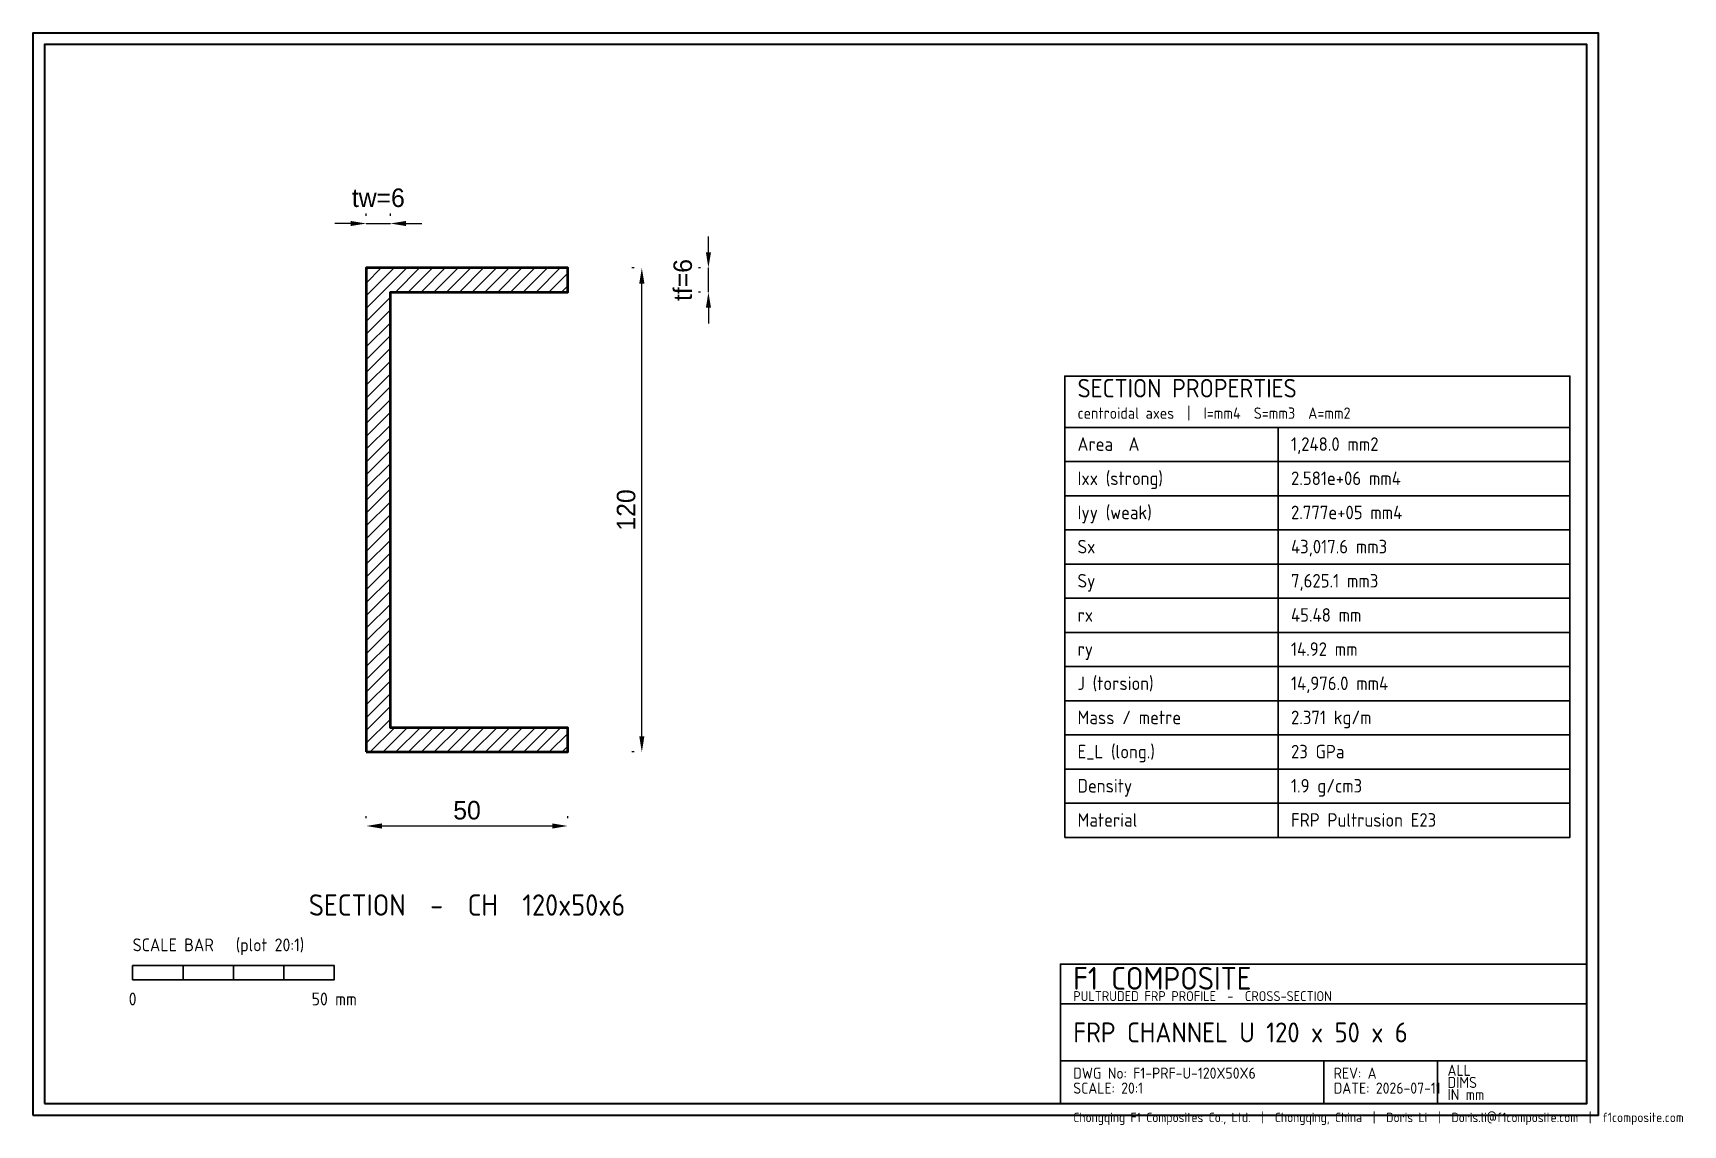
# Model space of a CAD drawing. Header units: millimetres. Extents: x 0 to 11595, y -70 to 7600.
import ezdxf
from ezdxf.enums import TextEntityAlignment as Align

# ---------------------------------------------------------------- set-up
doc = ezdxf.new("R2010")
doc.units = ezdxf.units.MM
for name, color, linetype, lineweight in [('BEAM', 4, 'CONTINUOUS', 50), ('BORDER', 250, 'CONTINUOUS', 40), ('DIM', 1, 'CONTINUOUS', 18), ('HATCH', 9, 'CONTINUOUS', 9), ('TEXT', 250, 'CONTINUOUS', 25), ('TITLE', 250, 'CONTINUOUS', 30)]:
    doc.layers.add(name, color=color, linetype=linetype, lineweight=lineweight)
doc.styles.add('F1', font='isocp.shx')
doc.dimstyles.new('F1DIM', dxfattribs={"dimtxt": 130, "dimasz": 110, "dimexe": 70, "dimexo": 55, "dimgap": 45, "dimtad": 1, "dimdec": 0, "dimcen": 2.5, "dimclrd": 1, "dimclre": 1, "dimclrt": 1, "dimazin": 3, "dimtfac": 1, "dimtmove": 0, "dimatfit": 3})

msp = doc.modelspace()

# ---------------------------------------------------------------- hatches: boundary and pattern name
at = {"layer": 'HATCH'}
h = msp.add_hatch(dxfattribs=at)
h.set_pattern_fill('ANSI31', scale=20)
h.set_pattern_definition([(45, (0, 0), (-44.901280606, 44.901280606), [])])
h.paths.add_polyline_path([(2341.666666666667, 2550), (3758.333333333333, 2550), (3758.333333333333, 2720), (2511.666666666667, 2720), (2511.666666666667, 5780), (3758.333333333333, 5780), (3758.333333333333, 5950), (2341.666666666667, 5950)])

# ---------------------------------------------------------------- linework, layer by layer
at = {"layer": 'BEAM'}
msp.add_lwpolyline([(2341.666666666667, 2550), (3758.333333333333, 2550), (3758.333333333333, 2720), (2511.666666666667, 2720), (2511.666666666667, 5780), (3758.333333333333, 5780), (3758.333333333333, 5950), (2341.666666666667, 5950)], close=True, dxfattribs=at)
at = {"layer": 'BORDER'}
for points in [[(0, 0), (11000, 0), (11000, 7600), (0, 7600)], [(80, 80), (10920, 80), (10920, 7520), (80, 7520)]]:
    msp.add_lwpolyline(points, close=True, dxfattribs=at)
at = {"layer": 'TITLE'}
for p, q in [((7250, 4830), (10800, 4830)), ((8750, 1950), (8750, 4830)), ((7250, 4590), (10800, 4590)), ((7250, 4350), (10800, 4350)), ((7250, 4110), (10800, 4110)), ((7250, 3870), (10800, 3870)), ((7250, 3630), (10800, 3630)), ((7250, 3390), (10800, 3390)), ((7250, 3150), (10800, 3150)), ((7250, 2910), (10800, 2910)), ((7250, 2670), (10800, 2670)), ((7250, 2430), (10800, 2430)), ((7250, 2190), (10800, 2190)), ((7250, 1950), (10800, 1950)), ((7220, 780), (10920, 780)), ((7220, 380), (10920, 380)), ((9070, 80), (9070, 380)), ((9870, 80), (9870, 380))]:
    msp.add_line(p, q, dxfattribs=at)
for points in [[(7250, 1950), (10800, 1950), (10800, 5190), (7250, 5190)], [(700, 950), (1054.1666666666665, 950), (1054.1666666666665, 1050), (700, 1050)], [(1054.1666666666665, 950), (1408.3333333333333, 950), (1408.3333333333333, 1050), (1054.1666666666665, 1050)], [(1408.3333333333333, 950), (1762.5, 950), (1762.5, 1050), (1408.3333333333333, 1050)], [(1762.5, 950), (2116.6666666666665, 950), (2116.6666666666665, 1050), (1762.5, 1050)], [(7220, 80), (10920, 80), (10920, 1060), (7220, 1060)]]:
    msp.add_lwpolyline(points, close=True, dxfattribs=at)

# ---------------------------------------------------------------- texts
at = {"layer": 'TEXT', "style": 'F1'}
for s, height, p in [('centroidal axes  |  I=mm4  S=mm3  A=mm2', 80, (7340, 4890)), ('Area  A', 95, (7340, 4665)), ('1,248.0 mm2', 95, (8840, 4665)), ('Ixx (strong)', 95, (7340, 4425)), ('2.581e+06 mm4', 95, (8840, 4425)), ('Iyy (weak)', 95, (7340, 4185)), ('2.777e+05 mm4', 95, (8840, 4185)), ('Sx', 95, (7340, 3945)), ('43,017.6 mm3', 95, (8840, 3945)), ('Sy', 95, (7340, 3705)), ('7,625.1 mm3', 95, (8840, 3705)), ('rx', 95, (7340, 3465)), ('45.48 mm', 95, (8840, 3465)), ('ry', 95, (7340, 3225)), ('14.92 mm', 95, (8840, 3225)), ('J (torsion)', 95, (7340, 2985)), ('14,976.0 mm4', 95, (8840, 2985)), ('Mass / metre', 95, (7340, 2745)), ('2.371 kg/m', 95, (8840, 2745)), ('E_L (long.)', 95, (7340, 2505)), ('23 GPa', 95, (8840, 2505)), ('Density', 95, (7340, 2265)), ('1.9 g/cm3', 95, (8840, 2265)), ('Material', 95, (7340, 2025)), ('FRP Pultrusion E23', 95, (8840, 2025)), ('SCALE BAR   (plot 20:1)', 90, (700, 1150)), ('Chongqing F1 Composites Co., Ltd.  |  Chongqing, China  |  Doris Li  |  Doris.li@f1composite.com  |  f1composite.com', 66, (7310, -50))]:
    msp.add_text(s, height=height, dxfattribs=at).set_placement(p)
for s, p in [('0', (700, 770)), ('50 mm', (2116.6666666666665, 770))]:
    msp.add_text(s, height=90, dxfattribs=at).set_placement(p, align=Align.CENTER)
at = {"layer": 'TITLE', "style": 'F1'}
for s, height, p in [('SECTION PROPERTIES', 130, (7340, 5040)), ('F1 COMPOSITE', 160, (7310, 880)), ('PULTRUDED FRP PROFILE  -  CROSS-SECTION', 70, (7310, 800)), ('FRP CHANNEL U 120 x 50 x 6', 140, (7310, 510)), ('ALL', 78, (9940, 275)), ('DWG No: F1-PRF-U-120X50X6', 78, (7310, 255)), ('REV: A', 78, (9140, 255)), ('DIMS', 78, (9940, 190)), ('SCALE: 20:1', 78, (7310, 150)), ('DATE: 2026-07-11', 78, (9140, 150)), ('IN mm', 78, (9940, 105))]:
    msp.add_text(s, height=height, dxfattribs=at).set_placement(p)
msp.add_text('SECTION  -  CH  120x50x6', height=150, dxfattribs=at).set_placement((3050, 1400), align=Align.CENTER)

# ---------------------------------------------------------------- dimensions: what is measured, and where the dimension line sits
at = {"layer": 'DIM'}
for base, p1, p2, text in [((2341.666666666667, 6262), (2341.666666666667, 6262), (2511.666666666667, 6262), 'tw=6'), ((2341.666666666667, 2030), (2341.666666666667, 2030), (3758.333333333333, 2030), '50')]:
    msp.add_linear_dim(base=base, p1=p1, p2=p2, text=text, dimstyle='F1DIM', dxfattribs=at).render()
for base, p1, p2, text in [((4746.333333333333, 5780), (4746.333333333333, 5780), (4746.333333333333, 5950), 'tf=6'), ((4278.333333333333, 2550), (4278.333333333333, 2550), (4278.333333333333, 5950), '120')]:
    msp.add_linear_dim(base=base, p1=p1, p2=p2, angle=90, text=text, dimstyle='F1DIM', dxfattribs=at).render()

doc.saveas('drawing.dxf')
